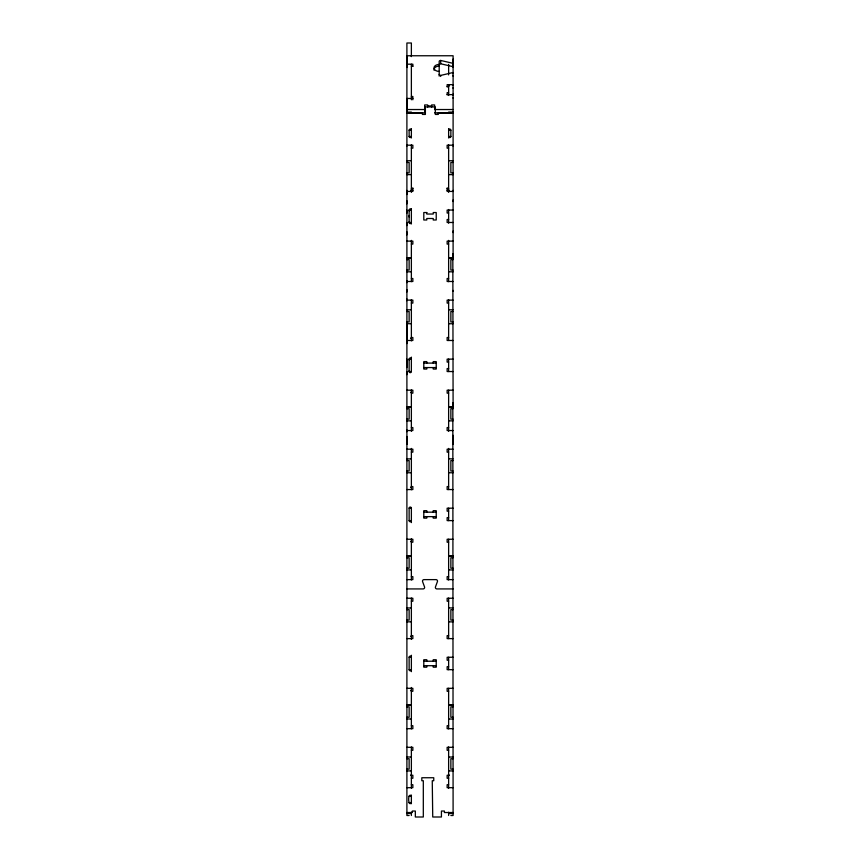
<?xml version="1.0" encoding="UTF-8"?>
<svg xmlns="http://www.w3.org/2000/svg" width="860" height="860" viewBox="0 0 860 860"><rect width="100%" height="100%" fill="white"/><g stroke="black" fill="none" stroke-linecap="round" stroke-linejoin="round"><path stroke-width="1.29" d="M406.898 441.997L406.898 443.975M406.898 441.287L406.898 439.514M406.898 440.223L406.898 439.159M406.898 438.095L406.898 438.804M406.898 437.385L406.898 436.493M406.898 431.709L406.898 429.946M406.898 374.648L406.898 371.541M406.898 367.564L406.898 363.092M406.898 362.232L406.898 359.125M406.898 343.591L406.898 323.672L411.37 323.736M406.898 291.97L406.898 289.637M406.898 282.65L406.898 280.876M406.898 234.898L406.898 231.791M406.898 225.589L406.898 222.482M406.898 213.162L406.898 210.055M406.898 203.841L406.898 200.745M406.898 194.532L406.898 190.393M409.134 359.899L409.134 359.125A1.118 1.118 0 0 1 410.252 358.007A1.118 1.118 0 0 1 411.36 359.125L409.134 359.125L409.134 371.541A1.118 1.118 0 0 0 410.252 372.66A1.118 1.118 0 0 0 411.36 371.541L411.37 357.137M409.134 217.042L409.134 215.494M409.134 210.829L409.134 210.055A1.118 1.118 0 0 1 410.252 208.937A1.118 1.118 0 0 1 411.36 210.055L409.134 210.055L409.134 222.482A1.118 1.118 0 0 0 410.252 223.6A1.118 1.118 0 0 0 411.36 222.482L409.134 222.482L409.134 221.697M411.37 56.588L411.37 55.76M448.63 95.471L448.63 84.667L448.63 85.29M448.63 86.043L448.63 86.602M448.63 85.215L448.63 85.774M448.63 94.009L448.63 94.912M453.102 85.29L453.102 84.667L447.146 84.667L447.146 86.881M453.102 443.244L453.102 442.352M453.102 441.642L453.102 440.933M453.102 439.514L453.102 441.287M453.102 438.804L453.102 438.095M453.102 437.74L453.102 436.493M452.822 253.668L453.102 406.995L448.63 406.995M453.102 291.196L453.102 290.4M453.102 257.871L448.63 257.871L453.102 257.935L453.102 55.76L406.898 55.76L407.264 67.51M453.102 232.587L453.102 231.007M453.102 201.53L453.102 199.95M453.102 146.168L453.102 145.19L447.146 145.19L447.146 148.167L448.63 148.167M453.102 66.994L453.102 59.082M453.102 98.233L453.102 97.685M453.102 94.912L453.102 94.009M453.102 88.268L453.102 87.709M453.102 443.803L453.102 444.491M453.102 443.523L453.102 441.997M453.102 435.923L453.102 435.31M406.898 444.287L406.898 443.803M411.37 802.778C408.392 806.852 408.242 796.833 409.134 796.382A1.118 1.118 0 0 1 410.252 795.263A1.118 1.118 0 0 1 411.37 796.382L408.855 796.382M439.191 74.422A1.494 1 0 0 0 440.685 75.411L452.683 72.606A1.494 1 0 0 1 453.102 72.562M406.898 64.188L412.854 64.188L412.854 66.403M411.37 66.177L412.854 66.177M447.146 86.656L448.63 86.656M448.63 92.644L447.146 92.644L447.146 94.858M447.146 94.632L453.102 94.632M411.37 96.481L412.854 96.481L412.854 99.803M412.854 98.47L406.898 98.47L406.898 112.853L424.668 112.853L424.668 104.952L427.656 104.952L427.656 107.167M427.656 105.952L431.623 105.952M406.898 109.532L424.668 109.532M453.102 109.532L434.612 109.532L434.612 108.941M406.898 112.101L411.37 112.101L411.37 113.047M453.102 112.101L448.63 112.101L448.63 113.047M434.612 112.853L453.102 112.853M406.898 112.95L422.41 112.95L422.41 114.434L425.388 114.434L425.388 106.909L435.321 106.909L435.321 114.434L438.31 114.434L438.31 112.95L453.102 112.95M409.134 130.279L411.37 130.279M448.63 130.279L450.866 130.279M411.37 136.493L409.134 136.493L409.134 130.215A1.118 1.118 0 0 1 410.252 129.097A1.118 1.118 0 0 1 411.37 130.215M448.63 136.493L450.866 136.493L450.866 130.215A1.118 1.118 0 0 0 449.748 129.097A1.118 1.118 0 0 0 448.63 130.215M411.37 148.167L412.854 148.167L412.854 145.19L406.898 145.19L406.898 146.146M406.898 160.766L411.37 160.702M448.63 160.766L453.102 160.702M406.898 162.465L409.134 162.465L409.134 172.903L406.898 172.903M453.102 162.465L450.866 162.465L450.866 172.903L453.102 172.903M406.898 174.666L411.37 174.601M448.63 174.601L453.102 174.666M411.37 188.447L412.854 188.447M447.146 188.447L448.63 188.447M410.618 190.339L412.854 190.339M447.146 190.339L449.382 190.339M406.898 191.425L412.854 191.425L412.854 187.921M453.102 210.055L447.146 210.055L447.146 213.033L448.63 213.033M448.63 219.494L447.146 219.494L447.146 222.482L453.102 222.482M406.898 241.112L412.854 241.112L412.854 244.089L411.37 244.089M453.102 241.112L447.146 241.112L447.146 244.089L448.63 244.089M406.898 259.634L409.134 259.634L409.134 270.072L406.898 270.072M453.102 259.634L450.866 259.634L450.866 270.072L453.102 270.072M406.898 271.771L411.37 271.835M448.63 271.771L453.102 271.835M411.37 278.5L412.854 278.5L412.854 281.489L406.898 281.489M448.63 278.5L447.146 278.5L447.146 281.489L453.102 281.489M406.898 300.118L412.854 300.118L412.854 303.096L411.37 303.096M453.102 300.118L447.146 300.118L447.146 303.096L448.63 303.096M406.898 309.772L411.37 309.837M448.63 309.837L453.102 309.772M406.898 311.535L409.134 311.535L409.134 321.973L406.898 321.973M453.102 311.535L450.866 311.535L450.866 321.973L453.102 321.973M448.63 323.736L453.102 323.736M411.37 337.507L412.854 337.507L412.854 340.485L406.898 340.485M448.63 337.507L447.146 337.507L447.146 340.485L453.102 340.485M410.532 338.249L411.37 338.249M453.102 359.125L447.146 359.125L447.146 362.103L448.63 362.103M423.786 363.092L436.213 363.092M423.786 367.564L436.213 367.564M448.63 368.564L447.146 368.564L447.146 371.541L453.102 371.541M411.37 371.541L409.134 371.541L409.134 370.767M406.898 390.182L412.854 390.182L412.854 393.16L411.37 393.16M453.102 390.182L447.146 390.182L447.146 393.16L448.63 393.16M410.532 392.418L411.37 392.418M452.822 402.738L453.102 815.506L450.866 815.506M406.898 406.93L411.37 406.93M448.63 406.93L453.102 406.93M406.898 406.995L411.37 406.995M406.898 408.693L409.134 408.693L409.134 419.132L406.898 419.132M453.102 408.693L450.866 408.693L450.866 419.132L453.102 419.132M406.898 420.83L411.37 420.895M448.63 420.895L453.102 420.83M411.37 427.57L412.854 427.57L412.854 430.548L406.898 430.548M448.63 427.57L447.146 427.57L447.146 430.548L453.102 430.548M407.178 437.031L406.898 437.74M406.898 449.178L412.854 449.178L412.854 452.166L411.37 452.166M453.102 449.178L447.146 449.178L447.146 452.166L448.63 452.166M406.898 458.896L411.37 458.896M448.63 458.831L453.102 458.896M406.898 460.594L409.134 460.594L409.134 471.033L406.898 471.033M453.102 460.594L450.866 460.594L450.866 471.033L453.102 471.033M406.898 472.731L411.37 472.796M448.63 472.731L453.102 472.796M411.37 486.577L412.854 486.577L412.854 489.555L406.898 489.555M448.63 486.577L447.146 486.577L447.146 489.555L453.102 489.555M410.532 487.319L411.37 487.319M409.134 520.612L411.37 520.612A1.118 1.118 0 0 1 410.252 521.73A1.118 1.118 0 0 1 409.134 520.612L409.134 508.185L411.37 508.185L411.37 522.601M453.102 508.185L447.146 508.185L447.146 511.173L448.63 511.173M423.786 512.162L436.213 512.162M423.786 516.634L436.213 516.634M448.63 517.623L447.146 517.623L447.146 520.612L453.102 520.612M406.898 539.241L412.854 539.241L412.854 542.219L411.37 542.219M453.102 539.241L447.146 539.241L447.146 542.219L448.63 542.219M410.532 541.477L411.37 541.477M406.898 557.764L409.134 557.764L409.134 568.202L406.898 568.202M453.102 557.764L450.866 557.764L450.866 568.202L453.102 568.202M406.898 569.965L411.37 569.9M448.63 569.9L453.102 569.965M411.37 576.63L412.854 576.63L412.854 579.618L406.898 579.618M448.63 576.63L447.146 576.63L447.146 579.618L453.102 579.618M406.898 588.928L423.142 588.928A1.494 1.494 0 0 0 424.539 586.928L422.55 581.532A1.494 1.494 0 0 1 423.98 579.618L436.031 579.618A1.494 1.494 0 0 1 437.45 581.532L435.461 586.928A1.494 1.494 0 0 0 436.858 588.928L453.102 588.928M406.898 598.248L412.854 598.248L412.854 601.226L411.37 601.226M453.102 598.248L447.146 598.248L447.146 601.226L448.63 601.226M406.898 607.966L411.37 607.966M448.63 607.902L453.102 607.966M406.898 609.665L409.134 609.665L409.134 620.103L406.898 620.103M453.102 609.665L450.866 609.665L450.866 620.103L453.102 620.103M406.898 621.801L411.37 621.866M448.63 621.866L453.102 621.866M411.37 635.637L412.854 635.637L412.854 638.614L406.898 638.614M448.63 635.637L447.146 635.637L447.146 638.614L453.102 638.614M410.532 636.379L411.37 636.379M409.134 657.255L411.37 657.255A1.118 1.118 0 0 0 410.252 656.137A1.118 1.118 0 0 0 409.134 657.255L409.134 669.671A1.118 1.118 0 0 0 410.252 670.789A1.118 1.118 0 0 0 411.37 669.671L409.134 669.671M453.102 657.255L447.146 657.255L447.146 660.233L448.63 660.233M423.786 661.222L436.213 661.222M423.786 665.694L436.213 665.694M448.63 666.693L447.146 666.693L447.146 669.671L453.102 669.671M406.898 688.312L412.854 688.312L412.854 691.289L411.37 691.289M453.102 688.312L447.146 688.312L447.146 691.289L448.63 691.289M410.532 690.548L411.37 690.548M406.898 706.823L409.134 706.823L409.134 717.261L406.898 717.261M453.102 706.823L450.866 706.823L450.866 717.261L453.102 717.261M406.898 718.96L411.37 719.024M448.63 719.024L453.102 719.024M411.37 725.7L412.854 725.7L412.854 728.678L406.898 728.678M448.63 725.7L447.146 725.7L447.146 728.678L453.102 728.678M406.898 747.308L412.854 747.308L412.854 750.296L411.37 750.296M453.102 747.308L447.146 747.308L447.146 750.296L448.63 750.296M406.898 756.961L411.37 757.026M448.63 757.026L453.102 757.026M406.898 758.724L409.134 758.724L409.134 769.163L406.898 769.163M453.102 758.724L450.866 758.724L450.866 769.163L453.102 769.163M406.898 770.925L411.37 770.925M448.63 770.925L453.102 770.925M410.532 775.129L411.37 775.129M448.63 775.129L449.468 775.129M411.37 775.258L412.854 775.258L412.854 778.246L411.37 778.246M448.63 775.258L447.146 775.258L447.146 778.246L448.63 778.246M411.37 784.707L412.854 784.707L412.854 787.685L406.898 787.685M448.63 784.707L447.146 784.707L447.146 787.685L453.102 787.685M408.855 802.595L411.37 802.595M406.898 812.528L412.359 812.528L412.359 811.034L415.337 811.034L415.337 817L423.313 817L423.313 780.729L421.819 780.729L421.819 777.741L433.752 777.741L433.752 780.729L432.257 780.729L432.731 817L441.427 817L441.427 811.034L444.405 811.034L444.405 812.528L453.102 812.528M406.898 813.517L411.37 813.517M448.63 813.517L453.102 813.517M409.134 815.506L406.898 815.506L406.898 43L411.37 43L411.37 56.319M439.191 76.121L439.191 61.447A1.494 1 0 0 1 440.685 60.458L452.683 63.264A1.494 1 0 0 0 453.102 63.307M439.191 64.779A1.494 1 0 0 1 440.685 63.78L452.683 66.585A1.494 1 0 0 0 453.102 66.628M453.102 190.372L453.102 191.425L447.146 191.425L447.146 187.921M453.102 439.159L453.102 440.223M406.898 298.958L406.898 300.721M406.898 440.933L406.898 441.642M452.683 63.264L452.683 66.585M452.683 72.606L452.683 73.648M448.63 64.36L448.63 74.906M448.63 128.602L448.63 137.987M448.63 144.813L448.63 192.328M448.63 209.496L448.63 223.224M448.63 240.37L448.63 281.671M448.63 299.742L448.63 340.485M448.63 359.125L448.63 371.541M448.63 390.182L448.63 431.29M448.63 448.436L448.63 489.555M448.63 508.185L448.63 520.612M448.63 539.241L448.63 579.984M448.63 598.066L448.63 638.614M448.63 657.255L448.63 669.671M448.63 688.312L448.63 728.861M448.63 746.942L448.63 788.244M448.63 812.259L448.63 815.506M440.685 60.458L440.685 63.78M440.685 75.411L440.685 76.454M434.612 107.618L434.612 104.952L431.623 104.952L431.623 107.167M433.236 363.092L433.236 361.608L436.224 361.608L436.224 369.058L433.236 369.058L433.236 367.564M433.236 512.162L433.236 510.668L436.224 510.668L436.224 518.129L433.236 518.129L433.236 516.634M433.236 661.222L433.236 659.738L436.224 659.738L436.224 667.188L433.236 667.188L433.236 665.694M426.786 363.092L426.786 361.608L423.797 361.608L423.797 369.058L426.786 369.058L426.786 367.564M426.786 512.162L426.786 510.668L423.797 510.668L423.797 518.129L426.786 518.129L426.786 516.634M426.786 661.222L426.786 659.738L423.797 659.738L423.797 667.188L426.786 667.188L426.786 665.694M411.37 64.188L411.37 99.803M411.37 128.602L411.37 137.987M411.37 144.813L411.37 192.328M411.37 208.561L411.37 223.965M411.37 240.37L411.37 281.671M411.37 299.742L411.37 340.893M411.37 389.978L411.37 431.29M411.37 448.436L411.37 489.759M411.37 538.833L411.37 579.984M411.37 598.066L411.37 639.442M411.37 655.266L411.37 671.66M411.37 687.484L411.37 728.861M411.37 746.942L411.37 788.244M411.37 795.07L411.37 803.713M411.37 812.098L411.37 815.506M409.134 508.185A1.118 1.118 0 0 1 410.252 507.067A1.118 1.118 0 0 1 411.37 508.185M411.37 136.428A1.118 1.118 0 0 1 410.252 137.546A1.118 1.118 0 0 1 409.134 136.428M450.866 136.428A1.118 1.118 0 0 1 449.748 137.546A1.118 1.118 0 0 1 448.63 136.428M452.779 75.906A1.494 1 0 0 1 453.102 75.884M439.191 71.423A5.214 3.494 0 0 1 433.977 67.929A5.214 3.494 0 0 1 439.191 64.446M434.063 70.23A5.214 3.494 0 0 1 439.191 66.102M426.786 212.538L423.797 212.538L423.797 219.999L426.786 219.999L426.786 218.504L433.236 218.504L433.236 219.999L436.224 219.999L436.224 212.538L433.236 212.538L433.236 214.032L426.786 214.032L426.786 212.538M411.37 257.871L406.898 257.871L411.37 257.935M411.37 556.001L406.898 556.001L411.37 556.065M453.102 556.001L448.63 556.001L453.102 556.065M411.37 705.06L406.898 705.06L411.37 705.125M453.102 705.06L448.63 705.06L453.102 705.125"/></g></svg>
